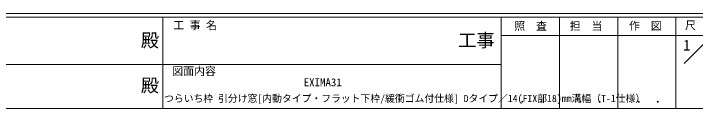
# Model space of a CAD drawing. Units: millimetres, scale not verified. Extents: x -567 to 567, y -403 to 403.
# Drawn here: x -94.8 to 280, y -403 to -351 of the extents above; entities that cross this region are included whole.
import ezdxf
from ezdxf.enums import TextEntityAlignment as Align

# ---------------------------------------------------------------- set-up
doc = ezdxf.new("R2010")
doc.units = ezdxf.units.MM
doc.header["$LTSCALE"] = 2
doc.layers.add('0-0_0', color=3, linetype='Continuous')
doc.layers.add('0-5_YKK_13', color=7, linetype='Continuous', lineweight=9)
doc.styles.add('ＭＳ ゴシック', font='')
doc.styles.get('ＭＳ ゴシック').set_extended_font_data('MS Gothic')

msp = doc.modelspace()

# ---------------------------------------------------------------- linework, layer by layer
at = {"layer": '0-5_YKK_13'}
for p, q in [((537.274, -351), (-562.726, -351)), ((483.274, -353), (-562.726, -353)), ((-12.726, -353), (-12.726, -403)), ((173.274, -353), (173.274, -403)), ((205.274, -353), (205.274, -403)), ((237.274, -353), (237.274, -403)), ((269.274, -353), (269.274, -403)), ((270.68, -362.999), (173.274, -362.999)), ((270.68, -362.999), (299.274, -362.999)), ((273.803, -378.337), (287.65, -364.49)), ((-194.726, -378.999), (-10.726, -378.999)), ((-10.726, -378.999), (173.274, -378.999)), ((-562.726, -403), (483.274, -403))]:
    msp.add_line(p, q, dxfattribs=at)

# ---------------------------------------------------------------- texts
at = {"layer": '0-0_0', "style": 'ＭＳ ゴシック'}
for s, height, p in [('1', 5.865, (273.274, -372.999)), ('EXIMA31', 4.399, (64.67, -392.213)), ('つらいち枠 引分け窓[内動タイプ・フラット下枠/緩衝ゴム付仕様] Dタイプ／14(FIX部18)mm溝幅（T-1仕様）', 3.959, (-12.076, -400.735))]:
    msp.add_text(s, height=height, dxfattribs=at).set_placement(p, align=Align.BOTTOM_LEFT)
at = {"layer": '0-5_YKK_13', "style": 'ＭＳ ゴシック'}
for s, height, p in [('工 事 名', 4.399, (-6.994, -360.904)), ('照  査', 4.399, (180.401, -361.258)), ('担  当', 4.399, (210.923, -361.258)), ('作  図', 4.399, (243.445, -361.232)), ('尺  度', 4.399, (274.292, -360.91)), ('殿', 7.331, (-24.843, -371.509)), ('工事', 7.331, (149.605, -371.509)), ('図面内容', 4.399, (-7.558, -386.069)), ('殿', 7.331, (-24.843, -396.254)), (' ． ．', 5.132, (179.638, -401.494)), (' ． ．', 5.132, (211.638, -401.494)), (' ． ．', 5.132, (243.638, -401.494))]:
    msp.add_text(s, height=height, dxfattribs=at).set_placement(p, align=Align.BOTTOM_LEFT)

doc.saveas('drawing.dxf')
